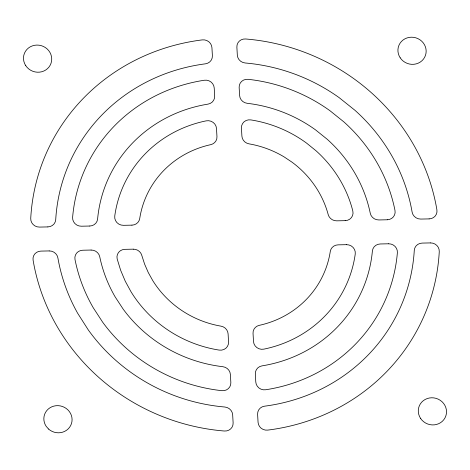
<?xml version="1.0" encoding="UTF-8"?>
<svg xmlns="http://www.w3.org/2000/svg" width="470" height="470" viewBox="0 0 470 470"><rect width="100%" height="100%" fill="white"/><g stroke="black" fill="none" stroke-linecap="round" stroke-linejoin="round"><path stroke-width="0.7" d="M47.864 226.91L39.503 227.086A8.372 7.961 19.9 0 1 30.732 218.409A205.696 195.514 19.9 0 1 202.288 39.891A8.372 7.961 19.9 0 1 211.935 47.658L212.393 55.713A8.372 7.961 19.9 0 1 205.449 63.82A180.574 171.638 19.9 0 0 55.724 219.619A8.372 7.961 19.9 0 1 47.864 226.91M89.764 226.029L81.369 226.211A8.372 7.961 19.9 0 1 72.621 217.299A163.83 155.723 19.9 0 1 204.333 80.241A8.372 7.961 19.9 0 1 214.214 87.972L214.667 96.056A8.372 7.961 19.9 0 1 207.987 104.134A138.715 131.847 19.9 0 0 97.607 218.991A8.372 7.961 19.9 0 1 89.764 226.029M131.935 225.148L123.463 225.324A8.372 7.961 19.9 0 1 114.756 216.012A121.965 115.931 19.9 0 1 206.213 120.849A8.372 7.961 19.9 0 1 216.5 128.51L216.964 136.664A8.372 7.961 19.9 0 1 210.748 144.654A96.849 92.055 19.9 0 0 139.719 218.562A8.372 7.961 19.9 0 1 131.935 225.148M345.18 220.659L336.708 220.835A8.372 7.961 19.9 0 1 328.201 214.596A96.849 92.055 19.9 0 0 292.011 162.174L284.186 156.945A96.849 92.055 19.9 0 0 249.006 143.849A8.372 7.961 19.9 0 1 241.903 136.141L241.445 127.987A8.372 7.961 19.9 0 1 250.845 119.909A121.965 115.931 19.9 0 1 306.558 143.103L315.975 150.735A121.965 115.931 19.9 0 1 352.817 211.007A8.372 7.961 19.9 0 1 345.18 220.659M387.274 219.772L378.879 219.954A8.372 7.961 19.9 0 1 370.26 213.257A138.715 131.847 19.9 0 0 327.096 139.167L315.587 129.914A138.715 131.847 19.9 0 0 247.185 103.306A8.372 7.961 19.9 0 1 239.612 95.533L239.154 87.449A8.372 7.961 19.9 0 1 248.137 79.318A163.83 155.723 19.9 0 1 330.011 110.756L343.77 121.812A163.83 155.723 19.9 0 1 395 210.519A8.372 7.961 19.9 0 1 387.274 219.772M429.139 218.897L420.779 219.073A8.372 7.961 19.9 0 1 412.114 212.123A180.574 171.638 19.9 0 0 354.891 110.244L339.14 97.637A180.574 171.638 19.9 0 0 245.175 62.986A8.372 7.961 19.9 0 1 237.332 55.184L236.874 47.135A8.372 7.961 19.9 0 1 245.622 38.981A205.696 195.514 19.9 0 1 436.906 209.867A8.372 7.961 19.9 0 1 429.139 218.897M49.221 250.927L40.861 251.103A8.372 7.961 19.9 0 0 33.094 260.133A205.696 195.514 19.9 0 0 224.378 431.019A8.372 7.961 19.9 0 0 233.126 422.865L232.668 414.816A8.372 7.961 19.9 0 0 224.825 407.014A180.574 171.638 19.9 0 1 88.331 329.993L77.638 313.22A180.574 171.638 19.9 0 1 57.886 257.877A8.372 7.961 19.9 0 0 49.221 250.927M91.121 250.046L82.726 250.228A8.372 7.961 19.9 0 0 75 259.481A163.83 155.723 19.9 0 0 93.183 307.639L102.689 322.232A163.83 155.723 19.9 0 0 221.863 390.682A8.372 7.961 19.9 0 0 230.846 382.551L230.388 374.467A8.372 7.961 19.9 0 0 222.815 366.694A138.715 131.847 19.9 0 1 123.181 309.143L115.191 296.958A138.715 131.847 19.9 0 1 99.74 256.743A8.372 7.961 19.9 0 0 91.121 250.046M133.292 249.165L124.82 249.341A8.372 7.961 19.9 0 0 117.183 258.993L120.649 270.268L125.255 281.195L130.954 291.659A121.965 115.931 19.9 0 0 219.155 350.091A8.372 7.961 19.9 0 0 228.555 342.013L228.097 333.859A8.372 7.961 19.9 0 0 220.994 326.151A96.849 92.055 19.9 0 1 152.756 280.596L148.267 272.529L144.601 264.105L141.799 255.404A8.372 7.961 19.9 0 0 133.292 249.165M346.537 244.676L338.065 244.852A8.372 7.961 19.9 0 0 330.281 251.438A96.849 92.055 19.9 0 1 259.252 325.346A8.372 7.961 19.9 0 0 253.036 333.336L253.5 341.49A8.372 7.961 19.9 0 0 263.788 349.151A121.965 115.931 19.9 0 0 355.244 253.988A8.372 7.961 19.9 0 0 346.537 244.676M388.631 243.789L380.236 243.971A8.372 7.961 19.9 0 0 372.393 251.009A138.715 131.847 19.9 0 1 262.013 365.866A8.372 7.961 19.9 0 0 255.333 373.944L255.786 382.028A8.372 7.961 19.9 0 0 265.668 389.759A163.83 155.723 19.9 0 0 397.379 252.701A8.372 7.961 19.9 0 0 388.631 243.789M430.497 242.914L422.136 243.09A8.372 7.961 19.9 0 0 414.276 250.381A180.574 171.638 19.9 0 1 264.551 406.18A8.372 7.961 19.9 0 0 257.607 414.287L258.065 422.342A8.372 7.961 19.9 0 0 267.712 430.109A205.696 195.514 19.9 0 0 439.268 251.591A8.372 7.961 19.9 0 0 430.497 242.914M48.533 429.034L46.136 426.267A14.2 13.495 19.9 0 1 55.971 405.722A14.2 13.495 19.9 0 1 71.475 423.588A14.2 13.495 19.9 0 1 48.533 429.034M400.211 57.822A14.2 13.495 19.9 0 0 424.633 57.311A14.2 13.495 19.9 0 0 411.274 37.2A14.2 13.495 19.9 0 0 400.211 57.822M25.774 65.7A14.2 13.495 19.9 0 0 50.196 65.183A14.2 13.495 19.9 0 0 36.83 45.073A14.2 13.495 19.9 0 0 25.774 65.7M420.574 418.394A14.2 13.495 19.9 0 0 444.996 417.883A14.2 13.495 19.9 0 0 431.636 397.773A14.2 13.495 19.9 0 0 420.574 418.394"/></g></svg>
